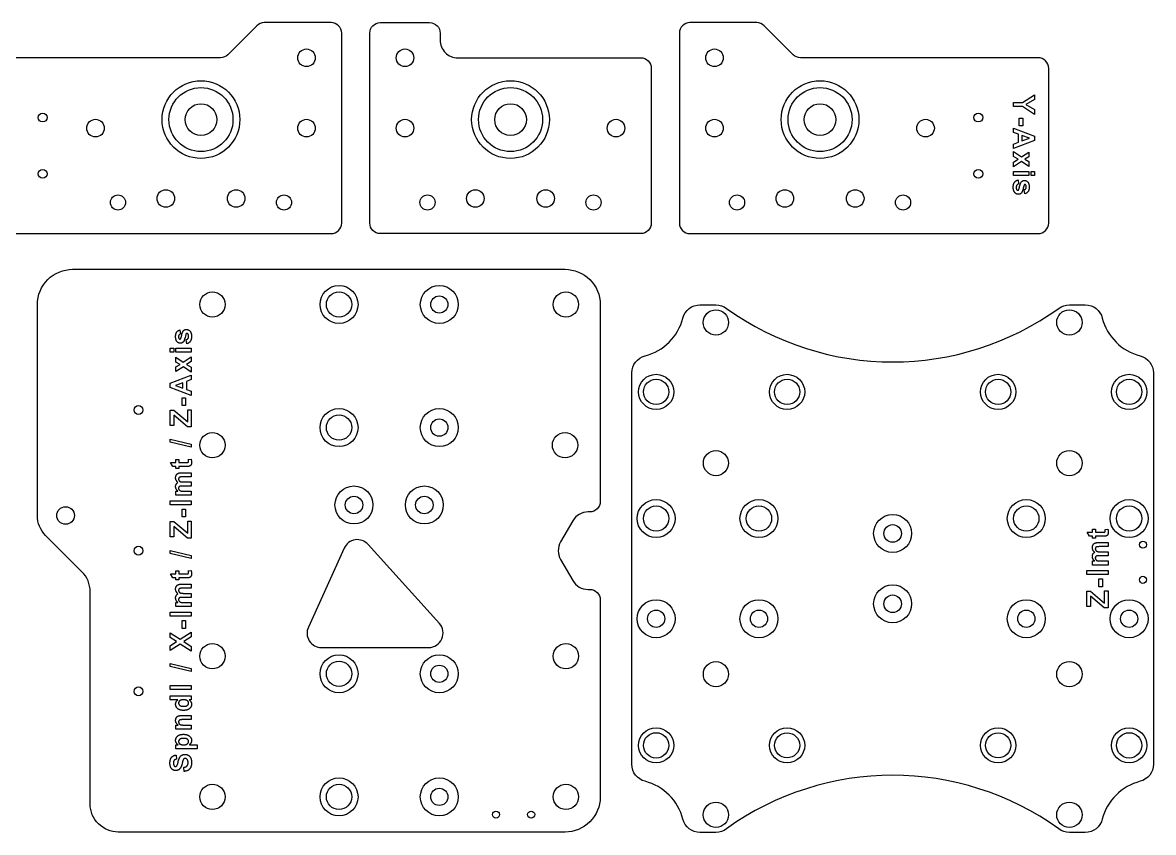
# Model space of a CAD drawing. Header units: millimetres. Extents: x 0 to 750, y 0 to 230.
# Drawn here: x 428.8 to 750.3, y 0 to 230.3 of the extents above; entities that cross this region are included whole.
import ezdxf

# ---------------------------------------------------------------- set-up
doc = ezdxf.new("R2010")
doc.units = ezdxf.units.MM
for name, color, linetype in [('Contour_Profiles', 1, 'Continuous'), ('Counterbores', 3, 'Continuous'), ('Engraving_Text', 5, 'Continuous'), ('Pocket_Features', 20, 'Continuous'), ('Tapped_Holes', 6, 'Continuous'), ('Through_Holes', 165, 'Continuous')]:
    doc.layers.add(name, color=color, linetype=linetype)

msp = doc.modelspace()

# ---------------------------------------------------------------- linework, layer by layer
at = {"layer": 'Contour_Profiles'}
for points in [[(495.38, 229.37), (487.14, 221.13, -0.198912), (485.02, 220.25), (417.5, 220.25, 0.414214), (414.5, 217.25), (414.5, 173.25, 0.414214), (417.5, 170.25), (516.5, 170.25, 0.414214), (519.5, 173.25), (519.5, 227.25, 0.414214), (516.5, 230.25), (497.5, 230.25, 0.198912)], [(547.5, 227.25), (547.5, 225.25, 0.414214), (552.5, 220.25), (604.5, 220.25, -0.414214), (607.5, 217.25), (607.5, 173.25, -0.414214), (604.5, 170.25), (530.5, 170.25, -0.414214), (527.5, 173.25), (527.5, 227.25, -0.414214), (530.5, 230.25), (544.5, 230.25, -0.414214)], [(647.87, 221.13), (639.62, 229.37, 0.198912), (637.5, 230.25), (618.5, 230.25, 0.414214), (615.5, 227.25), (615.5, 173.25, 0.414214), (618.5, 170.25), (717.5, 170.25, 0.414214), (720.5, 173.25), (720.5, 217.25, 0.414214), (717.5, 220.25), (649.99, 220.25, -0.198912)], [(590, 91.1), (589.54, 91.1, 0.267949), (585.21, 88.6), (581.74, 82.6, 0.267949), (581.74, 77.6), (585.21, 71.6, 0.267949), (589.54, 69.1), (590, 69.1, -0.414214), (593, 66.1), (593, 10.1, -0.414214), (583, 0.1), (456, 0.1, -0.414214), (448, 8.1), (448, 68.47, 0.198912), (445.66, 74.13), (435.34, 84.44, -0.198912), (433, 90.1), (433, 150.1, -0.414214), (443, 160.1), (583, 160.1, -0.414214), (593, 150.1), (593, 94.1, -0.414214)], [(726.39, 150.01), (730.91, 150.01, -0.341999), (735.75, 146.26, 0.272842), (746.52, 135.49, -0.341999), (750.27, 130.64), (750.27, 19.36, -0.341999), (746.52, 14.52, 0.272842), (735.75, 3.75, -0.341999), (730.91, 0), (726.39, 0, -0.16373), (723.36, 1.02, 0.322064), (628.91, 1.02, -0.16373), (625.89, 0), (621.36, 0, -0.341999), (616.52, 3.75, 0.272842), (605.75, 14.52, -0.341999), (602, 19.36), (602, 130.64, -0.341999), (605.75, 135.49, 0.272842), (616.52, 146.26, -0.341999), (621.36, 150.01), (625.89, 150.01, -0.16373), (628.91, 148.99, 0.322064), (723.36, 148.99, -0.16373)]]:
    msp.add_lwpolyline(points, format="xyb", close=True, dxfattribs=at)
at = {"layer": 'Counterbores'}
for centre, radius in [((479.5, 202.68), 11.05), ((567.5, 202.68), 11.05), ((655.5, 202.68), 11.05), ((518.75, 150.1), 5.4), ((547.25, 150.1), 5.4), ((608.9, 125.25), 5), ((646.14, 125.25), 5), ((706.14, 125.25), 5), ((743.38, 125.25), 5), ((518.75, 115.1), 5.4), ((547.25, 115.1), 5.4), ((523, 93.1), 5.4), ((543, 93.1), 5.4), ((608.9, 89.25), 5.4), ((638.14, 89.25), 5.4), ((714.14, 89.25), 5.4), ((743.38, 89.25), 5.4), ((676.14, 85), 5.4), ((676.14, 65), 5.4), ((608.9, 60.75), 5.4), ((638.14, 60.75), 5.4), ((714.14, 60.75), 5.4), ((743.38, 60.75), 5.4), ((518.75, 45.1), 5.4), ((547.25, 45.1), 5.4), ((608.9, 24.75), 5), ((646.14, 24.75), 5), ((706.14, 24.75), 5), ((743.38, 24.75), 5), ((518.75, 10.1), 5.4), ((547.25, 10.1), 5.4)]:
    msp.add_circle(centre, radius, dxfattribs=at)
at = {"layer": 'Engraving_Text'}
for points in [[(710.5, 206.37), (710.5, 207.52), (713.03, 207.52), (716.5, 209.71), (716.5, 208.36), (714.03, 206.95), (716.5, 205.52), (716.5, 204.17), (713.02, 206.37)], [(712.12, 200.89), (712.12, 203.12), (713.12, 203.12), (713.12, 200.89)], [(710.5, 195.71), (711.89, 196.22), (711.89, 198.52), (710.5, 199.03), (710.5, 200.26), (716.5, 197.99), (716.5, 196.77), (710.5, 194.49)], [(712.89, 198.16), (712.89, 196.59), (715.04, 197.37)], [(714.89, 192.06), (713.68, 191.43), (714.89, 190.73), (714.89, 189.36), (712.81, 190.76), (710.5, 189.21), (710.5, 190.58), (711.86, 191.43), (710.5, 192.22), (710.5, 193.59), (712.76, 192.07), (714.89, 193.44)], [(710.5, 186.77), (710.5, 187.92), (714.89, 187.92), (714.89, 186.77)], [(715.5, 186.77), (715.5, 187.92), (716.5, 187.92), (716.5, 186.77)], [(471.75, 137.69), (471.75, 136.54), (470.75, 136.54), (470.75, 137.69)], [(476.75, 137.69), (476.75, 136.54), (472.37, 136.54), (472.37, 137.69)], [(472.37, 132.39), (473.57, 133.03), (472.37, 133.73), (472.37, 135.1), (474.44, 133.7), (476.75, 135.25), (476.75, 133.88), (475.39, 133.03), (476.75, 132.24), (476.75, 130.87), (474.49, 132.38), (472.37, 131.02)], [(476.75, 128.75), (475.37, 128.24), (475.37, 125.94), (476.75, 125.43), (476.75, 124.2), (470.75, 126.47), (470.75, 127.69), (476.75, 129.97)], [(474.37, 126.3), (474.37, 127.87), (472.21, 127.08)], [(475.13, 123.57), (475.13, 121.34), (474.13, 121.34), (474.13, 123.57)], [(471.75, 115.71), (470.75, 115.71), (470.75, 120.09), (471.75, 120.09), (475.75, 116.72), (475.75, 120.17), (476.75, 120.17), (476.75, 115.32), (475.67, 115.32), (471.75, 118.63)], [(470.75, 111.83), (476.75, 110.37), (476.75, 109.5), (470.75, 110.96)], [(476.75, 94.31), (476.75, 93.15), (470.75, 93.15), (470.75, 94.31)], [(475.13, 91.91), (475.13, 89.68), (474.13, 89.68), (474.13, 91.91)], [(471.75, 84.05), (470.75, 84.05), (470.75, 88.43), (471.75, 88.43), (475.75, 85.05), (475.75, 88.51), (476.75, 88.51), (476.75, 83.66), (475.67, 83.66), (471.75, 86.97)], [(470.75, 80.17), (476.75, 78.71), (476.75, 77.84), (470.75, 79.3)], [(737.38, 74.46), (737.38, 73.31), (731.38, 73.31), (731.38, 74.46)], [(734.76, 72.06), (735.76, 72.06), (735.76, 69.83), (734.76, 69.83)], [(732.38, 64.2), (731.38, 64.2), (731.38, 68.59), (732.38, 68.59), (736.38, 65.21), (736.38, 68.66), (737.38, 68.66), (737.38, 63.82), (736.3, 63.82), (732.38, 67.13)], [(476.75, 62.65), (476.75, 61.49), (470.75, 61.49), (470.75, 62.65)], [(475.13, 60.25), (475.13, 58.02), (474.13, 58.02), (474.13, 60.25)], [(470.75, 53.08), (472.53, 54.23), (470.75, 55.38), (470.75, 56.73), (473.57, 54.9), (476.75, 56.96), (476.75, 55.61), (474.61, 54.23), (476.75, 52.85), (476.75, 51.5), (473.57, 53.56), (470.75, 51.73)], [(470.75, 48.05), (476.75, 46.58), (476.75, 45.71), (470.75, 47.18)], [(476.75, 41.78), (476.75, 40.63), (470.75, 40.63), (470.75, 41.78)]]:
    msp.add_lwpolyline(points, close=True, dxfattribs=at)
for points in [[(713.76, 184.21, 0.044357), (713.73, 184.21, 0.048939), (713.7, 184.21, 0.065564), (713.65, 184.19, 0.084805), (713.6, 184.15, 0.032475), (713.56, 184.1, 0.04904), (713.53, 184.05), (713.51, 184.02), (713.49, 183.98, 0.032048), (713.48, 183.93, 0.009836), (713.46, 183.88), (713.42, 183.76, 0.011523), (713.38, 183.62), (713.33, 183.45, 0.005473), (713.29, 183.26), (713.24, 183.05, -0.009657), (713.18, 182.83), (713.13, 182.64, -0.016627), (713.07, 182.45), (713.04, 182.37), (713.01, 182.29, -0.020342), (712.94, 182.14), (712.91, 182.07), (712.87, 182.01, -0.039737), (712.8, 181.89), (712.73, 181.8, -0.014654), (712.65, 181.71), (712.61, 181.68), (712.56, 181.64, -0.04544), (712.47, 181.58), (712.41, 181.55, -0.004348), (712.36, 181.53, -0.032745), (712.25, 181.49, -0.024883), (712.14, 181.47, -0.02665), (712.01, 181.45), (711.88, 181.44, -0.028236), (711.73, 181.45, -0.029718), (711.59, 181.48, -0.019677), (711.45, 181.51, -0.037427), (711.32, 181.57, -0.022296), (711.2, 181.64, -0.025272), (711.08, 181.73, -0.025936), (710.96, 181.83, -0.025563), (710.85, 181.95, -0.024605), (710.75, 182.08, -0.030387), (710.67, 182.23, -0.022385), (710.59, 182.39, -0.025121), (710.53, 182.57, -0.017676), (710.48, 182.76, -0.020535), (710.45, 182.97, -0.017783), (710.43, 183.19), (710.42, 183.43, -0.011982), (710.43, 183.65, -0.019146), (710.45, 183.85, -0.011987), (710.48, 184.05, -0.021693), (710.52, 184.23, -0.016191), (710.57, 184.4, -0.025632), (710.63, 184.56, -0.024866), (710.71, 184.7, -0.020294), (710.8, 184.84, -0.026024), (710.89, 184.97, -0.016923), (711, 185.08, -0.028742), (711.11, 185.18, -0.014342), (711.24, 185.27, -0.027757), (711.37, 185.35, -0.013514), (711.51, 185.42, -0.032146), (711.65, 185.48), (711.73, 185.5), (711.81, 185.52), (711.96, 184.37, 0.03021), (711.8, 184.32, 0.046411), (711.66, 184.25, 0.05821), (711.55, 184.17, 0.04133), (711.45, 184.07, 0.060278), (711.37, 183.94, 0.048267), (711.32, 183.79, 0.033867), (711.28, 183.62, 0.024294), (711.27, 183.43, 0.030601), (711.28, 183.22, 0.040765), (711.31, 183.03, 0.043269), (711.36, 182.88, 0.040089), (711.43, 182.75, 0.041955), (711.49, 182.68, 0.070886), (711.57, 182.64, 0.048474), (711.65, 182.61, 0.05251), (711.74, 182.6, 0.035568), (711.77, 182.6, 0.037774), (711.8, 182.6, 0.024764), (711.85, 182.62, 0.072398), (711.9, 182.64), (711.95, 182.68, 0.029964), (711.99, 182.74, 0.032968), (712.03, 182.82, 0.044501), (712.05, 182.88, 0.021834), (712.06, 182.93), (712.1, 183.07, -0.005288), (712.17, 183.4, -0.005083), (712.25, 183.71, -0.00606), (712.32, 183.98, -0.004267), (712.39, 184.21, -0.016042), (712.46, 184.42), (712.49, 184.51), (712.52, 184.6, -0.015751), (712.56, 184.67, -0.027942), (712.59, 184.74), (712.65, 184.85, -0.01823), (712.7, 184.91, -0.017749), (712.75, 184.97, -0.02247), (712.85, 185.07, -0.034248), (712.96, 185.16, -0.035555), (713.07, 185.24, -0.029544), (713.2, 185.29, -0.032049), (713.33, 185.33, -0.037827), (713.48, 185.36, -0.00464), (713.55, 185.36), (713.63, 185.37, -0.017133), (713.7, 185.36, -0.016589), (713.77, 185.36, -0.021961), (713.9, 185.34, -0.031428), (714.03, 185.3, -0.027521), (714.15, 185.26, -0.029185), (714.27, 185.19, -0.027786), (714.38, 185.11, -0.02067), (714.48, 185.02, -0.029083), (714.58, 184.92, -0.027532), (714.67, 184.8, -0.028836), (714.75, 184.66, -0.025331), (714.81, 184.51, -0.022803), (714.87, 184.35, -0.02081), (714.91, 184.17, -0.01434), (714.94, 183.97, -0.02165), (714.96, 183.76), (714.96, 183.64), (714.96, 183.53, -0.009632), (714.96, 183.42, -0.010978), (714.96, 183.31), (714.95, 183.21), (714.94, 183.11, -0.024516), (714.92, 182.92), (714.9, 182.84), (714.89, 182.75, -0.029738), (714.84, 182.59), (714.82, 182.52), (714.79, 182.44, -0.035311), (714.73, 182.31, -0.016807), (714.65, 182.2, -0.031816), (714.57, 182.09, -0.01802), (714.48, 182, -0.023806), (714.38, 181.91, -0.022449), (714.27, 181.83, -0.025353), (714.15, 181.76, -0.009015), (714.02, 181.7, -0.029308), (713.88, 181.64), (713.73, 181.6), (713.58, 182.75, 0.031623), (713.64, 182.77, 0.035354), (713.7, 182.79, 0.042209), (713.81, 182.84, 0.05714), (713.9, 182.91, 0.036882), (713.98, 182.99, 0.061266), (714.04, 183.09, 0.04841), (714.08, 183.21, 0.033602), (714.11, 183.34, 0.025428), (714.12, 183.5, 0.01831), (714.11, 183.69), (714.1, 183.77), (714.09, 183.85, 0.047012), (714.05, 183.99), (714.02, 184.04), (713.99, 184.09, 0.045867), (713.97, 184.12, 0.052172), (713.94, 184.15, 0.055079), (713.89, 184.18, 0.046168), (713.83, 184.21, 0.055527)], [(473.49, 140.25, 0.044357), (473.52, 140.25, 0.048939), (473.55, 140.25, 0.065564), (473.6, 140.27, 0.084805), (473.65, 140.31, 0.032475), (473.7, 140.36, 0.050053), (473.73, 140.41, 0.047905), (473.76, 140.48, 0.032444), (473.78, 140.53, 0.012706), (473.79, 140.58), (473.83, 140.7, 0.015795), (473.87, 140.84), (473.92, 141.01, 0.008426), (473.96, 141.2), (474.01, 141.41, -0.011351), (474.07, 141.62, -0.003249), (474.12, 141.82, -0.012262), (474.18, 142.01, -0.01345), (474.25, 142.17, -0.013226), (474.31, 142.32, -0.010354), (474.38, 142.45, -0.038191), (474.45, 142.57), (474.52, 142.66, -0.014654), (474.6, 142.75), (474.65, 142.78), (474.69, 142.82, -0.04544), (474.79, 142.88), (474.84, 142.9, -0.004348), (474.89, 142.93, -0.032745), (475, 142.97, -0.024883), (475.12, 142.99, -0.02665), (475.24, 143.01), (475.38, 143.02, -0.028236), (475.52, 143.01, -0.029718), (475.66, 142.98, -0.019677), (475.8, 142.94, -0.037427), (475.93, 142.89, -0.022296), (476.05, 142.82, -0.025272), (476.17, 142.73, -0.025936), (476.29, 142.63, -0.025563), (476.4, 142.51, -0.024605), (476.5, 142.38, -0.030387), (476.59, 142.23, -0.022385), (476.66, 142.07, -0.025121), (476.72, 141.89, -0.017676), (476.77, 141.7, -0.020535), (476.8, 141.49, -0.017783), (476.82, 141.27), (476.83, 141.03, -0.009284), (476.82, 140.81, -0.022348), (476.8, 140.61), (476.79, 140.51), (476.77, 140.41, -0.028184), (476.73, 140.23), (476.71, 140.14, -0.00442), (476.68, 140.06, -0.024899), (476.62, 139.9, -0.024972), (476.54, 139.75, -0.023718), (476.45, 139.62, -0.021726), (476.36, 139.49, -0.022763), (476.25, 139.38, -0.021413), (476.14, 139.28, -0.025048), (476.02, 139.19, -0.021189), (475.88, 139.11, -0.019615), (475.75, 139.04, -0.030387), (475.6, 138.98), (475.52, 138.96), (475.44, 138.94), (475.29, 140.09, 0.025241), (475.45, 140.14, 0.051638), (475.59, 140.21, 0.05303), (475.71, 140.29, 0.047908), (475.8, 140.39, 0.052781), (475.88, 140.52, 0.032737), (475.94, 140.67, 0.027648), (475.96, 140.75, 0.033928), (475.97, 140.84, 0.029869), (475.98, 141.03, 0.012342), (475.98, 141.08, 0.025819), (475.98, 141.16, 0.022461), (475.97, 141.24, 0.030667), (475.94, 141.43, 0.051557), (475.89, 141.58, 0.024921), (475.82, 141.71, 0.041955), (475.76, 141.78, 0.070886), (475.69, 141.82, 0.048474), (475.61, 141.85, 0.05251), (475.52, 141.86, 0.035568), (475.48, 141.86, 0.037774), (475.45, 141.86, 0.024764), (475.4, 141.84, 0.072398), (475.35, 141.81), (475.3, 141.78, 0.042169), (475.26, 141.72, 0.064038), (475.22, 141.64, 0.035419), (475.21, 141.61, 0.035555), (475.2, 141.57, 0.01745), (475.19, 141.53, 0.02415), (475.15, 141.39, -0.006988), (475.08, 141.06), (475, 140.75, -0.008444), (474.93, 140.48), (474.86, 140.24, -0.019571), (474.79, 140.04), (474.76, 139.95), (474.73, 139.86, -0.017286), (474.7, 139.79, -0.029704), (474.66, 139.72), (474.6, 139.61, -0.01823), (474.55, 139.55, -0.017749), (474.5, 139.49, -0.02247), (474.4, 139.39, -0.034248), (474.3, 139.3, -0.035555), (474.18, 139.22, -0.029544), (474.05, 139.17, -0.032049), (473.92, 139.12, -0.037827), (473.77, 139.1, -0.00464), (473.7, 139.1), (473.62, 139.09, -0.017075), (473.55, 139.09, -0.016423), (473.48, 139.1, -0.022409), (473.35, 139.12, -0.030534), (473.22, 139.15, -0.029999), (473.1, 139.2, -0.023633), (472.99, 139.27, -0.032612), (472.88, 139.34, -0.015438), (472.77, 139.44, -0.031672), (472.67, 139.54, -0.023626), (472.58, 139.66, -0.034163), (472.5, 139.8, -0.020015), (472.44, 139.95, -0.024175), (472.38, 140.11, -0.020621), (472.34, 140.29, -0.013428), (472.31, 140.49, -0.022134), (472.29, 140.7), (472.29, 140.82), (472.29, 140.93, -0.009546), (472.29, 141.04, -0.010765), (472.29, 141.15), (472.3, 141.25), (472.31, 141.35, -0.023459), (472.33, 141.54), (472.35, 141.62), (472.37, 141.71, -0.023214), (472.41, 141.87, -0.024633), (472.46, 142.01, -0.022837), (472.53, 142.15, -0.034746), (472.6, 142.26, -0.002755), (472.64, 142.31), (472.68, 142.36, -0.032775), (472.77, 142.46), (472.82, 142.51), (472.87, 142.55, -0.036162), (472.98, 142.63), (473.04, 142.67), (473.1, 142.7, -0.024582), (473.23, 142.76, -0.023432), (473.37, 142.82), (473.52, 142.86), (473.67, 141.71, 0.031133), (473.61, 141.69, 0.034272), (473.55, 141.67, 0.044823), (473.44, 141.61, 0.053891), (473.35, 141.55, 0.043708), (473.27, 141.47, 0.057155), (473.21, 141.37, 0.016867), (473.19, 141.31), (473.17, 141.25, 0.031721), (473.14, 141.11, 0.026552), (473.13, 140.96, 0.018418), (473.14, 140.86, 0.021959), (473.14, 140.77, 0.036122), (473.17, 140.6, 0.048251), (473.21, 140.47, 0.031587), (473.26, 140.37, 0.045867), (473.28, 140.34, 0.052172), (473.31, 140.31, 0.055079), (473.36, 140.28, 0.046168), (473.42, 140.25, 0.055527)], [(475.87, 105.99), (476.67, 106.11, -0.021774), (476.71, 106, -0.026145), (476.74, 105.9), (476.77, 105.78), (476.79, 105.67, -0.020221), (476.82, 105.43, -0.018423), (476.83, 105.18, -0.023043), (476.82, 105.02, -0.022797), (476.8, 104.88, -0.026146), (476.77, 104.74, -0.029746), (476.72, 104.61, -0.019029), (476.66, 104.49, -0.042362), (476.6, 104.39, -0.033274), (476.52, 104.3, -0.044532), (476.44, 104.23, -0.034657), (476.35, 104.18, -0.02161), (476.24, 104.13, -0.037916), (476.12, 104.1), (476.05, 104.08), (475.98, 104.07), (475.93, 104.06, -0.014474), (475.86, 104.05), (475.77, 104.05, -0.006575), (475.67, 104.04, -0.009462), (475.56, 104.04), (475.44, 104.03, -0.008576), (475.3, 104.03), (475.15, 104.03), (473.21, 104.03), (473.21, 103.49), (472.37, 103.49), (472.37, 104.03), (471.52, 104.03), (470.83, 105.18), (472.37, 105.18), (472.37, 106.03), (473.21, 106.03), (473.21, 105.18), (475.1, 105.18, 0.00245), (475.23, 105.18, 0.002968), (475.35, 105.19, 0.005299), (475.46, 105.19), (475.55, 105.19, 0.018427), (475.62, 105.19), (475.69, 105.2), (475.73, 105.2, 0.035709), (475.76, 105.21, 0.108122), (475.85, 105.25, 0.086546), (475.92, 105.31, 0.0657), (475.95, 105.36), (475.96, 105.38), (475.97, 105.4, 0.066113), (475.98, 105.46), (475.98, 105.51, 0.020865), (475.98, 105.56, 0.025266), (475.97, 105.61), (475.96, 105.66), (475.95, 105.72, 0.028411), (475.92, 105.85)], [(473.38, 100.97, 0.049457), (473.32, 100.93), (473.3, 100.91), (473.27, 100.88, 0.04579), (473.23, 100.83, 0.015192), (473.2, 100.77, 0.044729), (473.17, 100.71), (473.16, 100.67), (473.15, 100.64, 0.046904), (473.14, 100.56), (473.13, 100.48, 0.021466), (473.14, 100.36, 0.027881), (473.17, 100.25, 0.03677), (473.22, 100.14, 0.039663), (473.28, 100.03, 0.047545), (473.37, 99.93, 0.031925), (473.47, 99.85, 0.044334), (473.59, 99.78, 0.033638), (473.72, 99.72, 0.024445), (473.8, 99.7), (473.89, 99.68, 0.024368), (473.99, 99.67), (474.09, 99.65, 0.017372), (474.21, 99.64), (474.34, 99.64, 0.013439), (474.48, 99.63), (474.63, 99.63), (476.75, 99.63), (476.75, 98.48), (474.33, 98.48, 0.002584), (474.18, 98.48), (474.04, 98.47, 0.011179), (473.92, 98.47), (473.81, 98.46, 0.020237), (473.71, 98.45), (473.63, 98.44, 0.034017), (473.56, 98.43), (473.5, 98.42, 0.050918), (473.42, 98.38), (473.38, 98.36), (473.34, 98.34, 0.055244), (473.28, 98.29, 0.043747), (473.23, 98.23, 0.043989), (473.19, 98.16, 0.042803), (473.16, 98.08, 0.039231), (473.14, 97.99), (473.13, 97.88, 0.024286), (473.14, 97.82, 0.023613), (473.14, 97.75, 0.030678), (473.17, 97.63, 0.041648), (473.22, 97.52, 0.035145), (473.28, 97.41, 0.047996), (473.36, 97.31, 0.034477), (473.46, 97.23, 0.043657), (473.57, 97.16, 0.033429), (473.7, 97.11, 0.028124), (473.77, 97.08), (473.86, 97.07, 0.014467), (473.96, 97.05, 0.010744), (474.06, 97.04, 0.00501), (474.18, 97.03, 0.005316), (474.31, 97.02, 0.009666), (474.46, 97.02), (474.61, 97.02), (476.75, 97.02), (476.75, 95.86), (472.37, 95.86), (472.37, 97.02), (472.95, 97.02, -0.015752), (472.8, 97.15), (472.73, 97.23), (472.66, 97.3, -0.033515), (472.55, 97.45, -0.024201), (472.45, 97.61, -0.035264), (472.38, 97.78, -0.010203), (472.35, 97.86), (472.33, 97.95, -0.020477), (472.31, 98.04, -0.030394), (472.3, 98.13), (472.29, 98.22), (472.29, 98.32, -0.017419), (472.29, 98.41, -0.014686), (472.3, 98.51, -0.029675), (472.33, 98.69, -0.032591), (472.38, 98.86, -0.039968), (472.45, 99.01, -0.034232), (472.55, 99.15, -0.032443), (472.66, 99.28, -0.044901), (472.8, 99.39), (472.87, 99.45), (472.95, 99.49, -0.018548), (472.87, 99.57, -0.020618), (472.8, 99.64), (472.73, 99.71), (472.66, 99.79, -0.032557), (472.55, 99.95, -0.025269), (472.45, 100.11, -0.031619), (472.38, 100.28, -0.025198), (472.33, 100.46, -0.03995), (472.3, 100.64), (472.29, 100.73), (472.29, 100.82, -0.011943), (472.29, 100.88, -0.024559), (472.29, 100.97, -0.017892), (472.3, 101.05, -0.033), (472.34, 101.26, -0.04205), (472.4, 101.46, -0.036938), (472.48, 101.63, -0.043671), (472.59, 101.79, -0.030947), (472.72, 101.92, -0.036234), (472.88, 102.03, -0.022441), (473.06, 102.13, -0.026143), (473.13, 102.15), (473.22, 102.18, -0.019144), (473.31, 102.2, -0.009969), (473.42, 102.22, -0.007642), (473.54, 102.23, -0.013559), (473.67, 102.24), (473.81, 102.24, -0.007218), (473.96, 102.25), (476.75, 102.25), (476.75, 101.09), (474.23, 101.09), (474.07, 101.09, 0.012775), (473.93, 101.08, 0.007083), (473.8, 101.08, 0.009156), (473.69, 101.06, 0.02325), (473.59, 101.05), (473.51, 101.02, 0.056245), (473.44, 101)], [(736.5, 86.15), (737.3, 86.26, -0.021774), (737.33, 86.16, -0.026145), (737.37, 86.05), (737.39, 85.94), (737.41, 85.83, -0.020221), (737.44, 85.59, -0.018423), (737.45, 85.33, -0.023043), (737.44, 85.18, -0.022797), (737.43, 85.03, -0.026146), (737.39, 84.89, -0.029746), (737.34, 84.76, -0.019029), (737.29, 84.64, -0.042362), (737.22, 84.54, -0.033274), (737.15, 84.46, -0.044532), (737.07, 84.39, -0.034657), (736.97, 84.33, -0.02161), (736.87, 84.29, -0.037916), (736.75, 84.25), (736.68, 84.23), (736.61, 84.22), (736.55, 84.21, -0.014474), (736.48, 84.21), (736.4, 84.2, -0.006575), (736.3, 84.19, -0.009462), (736.19, 84.19), (736.06, 84.19, -0.008576), (735.93, 84.19), (735.78, 84.19), (733.84, 84.19), (733.84, 83.65), (732.99, 83.65), (732.99, 84.19), (732.14, 84.19), (731.45, 85.34), (732.99, 85.34), (732.99, 86.19), (733.84, 86.19), (733.84, 85.34), (735.72, 85.34, 0.00245), (735.86, 85.34, 0.002968), (735.98, 85.34, 0.005299), (736.08, 85.34), (736.17, 85.34, 0.018427), (736.25, 85.35), (736.31, 85.35), (736.36, 85.36, 0.035709), (736.39, 85.36, 0.108122), (736.47, 85.4, 0.086546), (736.54, 85.47, 0.0657), (736.57, 85.51), (736.58, 85.53), (736.59, 85.56, 0.066113), (736.6, 85.61), (736.61, 85.67, 0.020865), (736.6, 85.71, 0.025266), (736.6, 85.76), (736.59, 85.82), (736.58, 85.87, 0.028411), (736.54, 86)], [(734.01, 81.13, 0.049457), (733.95, 81.09), (733.92, 81.06), (733.9, 81.04, 0.04579), (733.86, 80.98, 0.015192), (733.82, 80.93, 0.044729), (733.79, 80.86), (733.78, 80.83), (733.78, 80.79, 0.046904), (733.76, 80.72), (733.76, 80.64, 0.021466), (733.77, 80.52, 0.027881), (733.8, 80.4, 0.03677), (733.84, 80.29, 0.039663), (733.91, 80.18, 0.047545), (733.99, 80.09, 0.031925), (734.09, 80, 0.044334), (734.21, 79.93, 0.033638), (734.35, 79.88, 0.024445), (734.42, 79.86), (734.51, 79.84, 0.024368), (734.61, 79.82), (734.72, 79.81, 0.017372), (734.84, 79.8), (734.97, 79.79, 0.013439), (735.11, 79.79), (735.26, 79.79), (737.38, 79.79), (737.38, 78.63), (734.96, 78.63, 0.002584), (734.81, 78.63), (734.67, 78.63, 0.011179), (734.54, 78.62), (734.43, 78.62, 0.020237), (734.33, 78.61), (734.25, 78.6, 0.034017), (734.18, 78.58), (734.13, 78.57, 0.050918), (734.04, 78.54), (734, 78.52), (733.97, 78.49, 0.055244), (733.9, 78.44, 0.043747), (733.85, 78.38, 0.043989), (733.81, 78.31, 0.042803), (733.78, 78.23, 0.039231), (733.77, 78.14), (733.76, 78.04, 0.024286), (733.76, 77.97, 0.023613), (733.77, 77.91, 0.030678), (733.8, 77.79, 0.041648), (733.84, 77.67, 0.035145), (733.91, 77.56, 0.047996), (733.99, 77.47, 0.034477), (734.08, 77.38, 0.043657), (734.2, 77.31, 0.033429), (734.32, 77.26, 0.028124), (734.4, 77.24), (734.48, 77.22, 0.014467), (734.58, 77.21, 0.010744), (734.69, 77.19, 0.00501), (734.81, 77.18, 0.005316), (734.94, 77.18, 0.009666), (735.08, 77.17), (735.23, 77.17), (737.38, 77.17), (737.38, 76.02), (732.99, 76.02), (732.99, 77.17), (733.58, 77.17, -0.015752), (733.42, 77.31), (733.35, 77.38), (733.29, 77.46, -0.033515), (733.17, 77.61, -0.024201), (733.08, 77.77, -0.035264), (733.01, 77.93, -0.010203), (732.98, 78.02), (732.96, 78.11, -0.020477), (732.94, 78.2, -0.030394), (732.92, 78.29), (732.92, 78.38), (732.91, 78.47, -0.017419), (732.92, 78.57, -0.014686), (732.92, 78.66, -0.029675), (732.95, 78.85, -0.032591), (733.01, 79.01, -0.039968), (733.08, 79.17, -0.034232), (733.17, 79.31, -0.032443), (733.29, 79.43, -0.044901), (733.42, 79.55), (733.5, 79.6), (733.58, 79.65, -0.018548), (733.5, 79.72, -0.020618), (733.42, 79.79), (733.35, 79.87), (733.29, 79.95, -0.032557), (733.17, 80.1, -0.025269), (733.08, 80.27, -0.031619), (733.01, 80.44, -0.025198), (732.95, 80.61, -0.03995), (732.92, 80.79), (732.92, 80.88), (732.91, 80.98, -0.011943), (732.92, 81.03, -0.024559), (732.92, 81.12, -0.017892), (732.93, 81.21, -0.033), (732.96, 81.42, -0.04205), (733.02, 81.61, -0.036938), (733.11, 81.79, -0.043671), (733.22, 81.94, -0.030947), (733.35, 82.08, -0.036234), (733.5, 82.19, -0.022441), (733.68, 82.28, -0.026143), (733.76, 82.31), (733.84, 82.33, -0.019144), (733.94, 82.35, -0.009969), (734.05, 82.37, -0.007642), (734.17, 82.38, -0.013559), (734.29, 82.39), (734.44, 82.4, -0.007218), (734.59, 82.4), (737.38, 82.4), (737.38, 81.25), (734.86, 81.25), (734.7, 81.24, 0.012775), (734.56, 81.24, 0.007083), (734.43, 81.23, 0.009156), (734.32, 81.22, 0.02325), (734.22, 81.2), (734.13, 81.18, 0.056245), (734.06, 81.16)], [(475.87, 74.33), (476.67, 74.45, -0.021774), (476.71, 74.34, -0.026145), (476.74, 74.23), (476.77, 74.12), (476.79, 74.01, -0.020221), (476.82, 73.77, -0.018423), (476.83, 73.52, -0.023043), (476.82, 73.36, -0.022797), (476.8, 73.22, -0.026146), (476.77, 73.08, -0.029746), (476.72, 72.95, -0.019029), (476.66, 72.83, -0.042362), (476.6, 72.72, -0.033274), (476.52, 72.64, -0.044532), (476.44, 72.57, -0.034657), (476.35, 72.52, -0.02161), (476.24, 72.47, -0.037916), (476.12, 72.43), (476.05, 72.42), (475.98, 72.41), (475.93, 72.4, -0.014474), (475.86, 72.39), (475.77, 72.38, -0.006575), (475.67, 72.38, -0.009462), (475.56, 72.37), (475.44, 72.37, -0.008576), (475.3, 72.37), (475.15, 72.37), (473.21, 72.37), (473.21, 71.83), (472.37, 71.83), (472.37, 72.37), (471.52, 72.37), (470.83, 73.52), (472.37, 73.52), (472.37, 74.37), (473.21, 74.37), (473.21, 73.52), (475.1, 73.52, 0.00245), (475.23, 73.52, 0.002968), (475.35, 73.52, 0.005299), (475.46, 73.53), (475.55, 73.53, 0.018427), (475.62, 73.53), (475.69, 73.54), (475.73, 73.54, 0.035709), (475.76, 73.55, 0.108122), (475.85, 73.58, 0.086546), (475.92, 73.65, 0.0657), (475.95, 73.69), (475.96, 73.72), (475.97, 73.74, 0.066113), (475.98, 73.8), (475.98, 73.85, 0.020865), (475.98, 73.9, 0.025266), (475.97, 73.94), (475.96, 74), (475.95, 74.06, 0.028411), (475.92, 74.18)], [(473.38, 69.31, 0.049457), (473.32, 69.27), (473.3, 69.25), (473.27, 69.22, 0.04579), (473.23, 69.17, 0.015192), (473.2, 69.11, 0.044729), (473.17, 69.05), (473.16, 69.01), (473.15, 68.98, 0.046904), (473.14, 68.9), (473.13, 68.82, 0.021466), (473.14, 68.7, 0.027881), (473.17, 68.59, 0.03677), (473.22, 68.48, 0.039663), (473.28, 68.37, 0.047545), (473.37, 68.27, 0.031925), (473.47, 68.19, 0.044334), (473.59, 68.12, 0.033638), (473.72, 68.06, 0.024445), (473.8, 68.04), (473.89, 68.02, 0.024368), (473.99, 68.01), (474.09, 67.99, 0.017372), (474.21, 67.98), (474.34, 67.98, 0.013439), (474.48, 67.97), (474.63, 67.97), (476.75, 67.97), (476.75, 66.82), (474.33, 66.82, 0.002584), (474.18, 66.81), (474.04, 66.81, 0.011179), (473.92, 66.81), (473.81, 66.8, 0.020237), (473.71, 66.79), (473.63, 66.78, 0.034017), (473.56, 66.77), (473.5, 66.75, 0.050918), (473.42, 66.72), (473.38, 66.7), (473.34, 66.68, 0.055244), (473.28, 66.63, 0.043747), (473.23, 66.57, 0.043989), (473.19, 66.5, 0.042803), (473.16, 66.42, 0.039231), (473.14, 66.32), (473.13, 66.22, 0.024286), (473.14, 66.16, 0.023613), (473.14, 66.09, 0.030678), (473.17, 65.97, 0.041648), (473.22, 65.85, 0.035145), (473.28, 65.75, 0.047996), (473.36, 65.65, 0.034477), (473.46, 65.57, 0.043657), (473.57, 65.5, 0.033429), (473.7, 65.45, 0.028124), (473.77, 65.42), (473.86, 65.41, 0.014467), (473.96, 65.39, 0.010744), (474.06, 65.38, 0.00501), (474.18, 65.37, 0.005316), (474.31, 65.36, 0.009666), (474.46, 65.35), (474.61, 65.35), (476.75, 65.35), (476.75, 64.2), (472.37, 64.2), (472.37, 65.35), (472.95, 65.35, -0.015752), (472.8, 65.49), (472.73, 65.56), (472.66, 65.64, -0.033515), (472.55, 65.79, -0.024201), (472.45, 65.95, -0.035264), (472.38, 66.12, -0.010203), (472.35, 66.2), (472.33, 66.29, -0.020477), (472.31, 66.38, -0.030394), (472.3, 66.47), (472.29, 66.56), (472.29, 66.65, -0.017419), (472.29, 66.75, -0.014686), (472.3, 66.85, -0.029675), (472.33, 67.03, -0.032591), (472.38, 67.2, -0.039968), (472.45, 67.35, -0.034232), (472.55, 67.49, -0.032443), (472.66, 67.62, -0.044901), (472.8, 67.73), (472.87, 67.78), (472.95, 67.83, -0.018548), (472.87, 67.9, -0.020618), (472.8, 67.98), (472.73, 68.05), (472.66, 68.13, -0.032557), (472.55, 68.29, -0.025269), (472.45, 68.45, -0.031619), (472.38, 68.62, -0.025198), (472.33, 68.79, -0.03995), (472.3, 68.97), (472.29, 69.07), (472.29, 69.16, -0.011943), (472.29, 69.22, -0.024559), (472.29, 69.3, -0.017892), (472.3, 69.39, -0.033), (472.34, 69.6, -0.04205), (472.4, 69.79, -0.036938), (472.48, 69.97, -0.043671), (472.59, 70.13, -0.030947), (472.72, 70.26, -0.036234), (472.88, 70.37, -0.022441), (473.06, 70.47, -0.026143), (473.13, 70.49), (473.22, 70.52, -0.019144), (473.31, 70.54, -0.009969), (473.42, 70.55, -0.007642), (473.54, 70.57, -0.013559), (473.67, 70.58), (473.81, 70.58, -0.007218), (473.96, 70.58), (476.75, 70.58), (476.75, 69.43), (474.23, 69.43), (474.07, 69.43, 0.012775), (473.93, 69.42, 0.007083), (473.8, 69.41, 0.009156), (473.69, 69.4, 0.02325), (473.59, 69.38), (473.51, 69.36, 0.056245), (473.44, 69.34)], [(476.75, 37.69), (476.12, 37.69, -0.012983), (476.16, 37.66, -0.026893), (476.23, 37.61, -0.021281), (476.29, 37.56, -0.040888), (476.44, 37.42, -0.026983), (476.5, 37.34, -0.025716), (476.56, 37.26), (476.61, 37.18, -0.015119), (476.66, 37.1, -0.029414), (476.73, 36.93, -0.0282), (476.78, 36.76, -0.041658), (476.82, 36.58), (476.82, 36.5), (476.83, 36.41, -0.017422), (476.82, 36.32, -0.014537), (476.82, 36.24, -0.031023), (476.79, 36.07, -0.016553), (476.74, 35.91, -0.040677), (476.68, 35.75), (476.64, 35.68), (476.59, 35.6, -0.033924), (476.49, 35.46, -0.015106), (476.37, 35.33, -0.029916), (476.22, 35.2, -0.019499), (476.06, 35.08, -0.029933), (475.89, 34.98, -0.021985), (475.7, 34.89, -0.023759), (475.5, 34.82, -0.019946), (475.28, 34.76, -0.019205), (475.05, 34.72, -0.020681), (474.8, 34.7, -0.004594), (474.67, 34.7), (474.54, 34.69, -0.010042), (474.41, 34.7, -0.009284), (474.27, 34.7, -0.014077), (474.02, 34.72, -0.022158), (473.79, 34.76, -0.018032), (473.57, 34.82, -0.029255), (473.37, 34.89, -0.01716), (473.18, 34.98, -0.035642), (473.01, 35.08, -0.019467), (472.86, 35.2, -0.032085), (472.73, 35.33, -0.020359), (472.61, 35.46, -0.03351), (472.51, 35.61, -0.016044), (472.43, 35.77, -0.038807), (472.37, 35.93), (472.34, 36.02), (472.32, 36.1, -0.02244), (472.31, 36.19, -0.030321), (472.3, 36.28), (472.29, 36.38), (472.29, 36.47, -0.020701), (472.29, 36.56, -0.022525), (472.3, 36.64), (472.31, 36.73, -0.001488), (472.33, 36.81, -0.038513), (472.37, 36.97, -0.018092), (472.44, 37.13, -0.033713), (472.52, 37.28, -0.017566), (472.63, 37.42, -0.034874), (472.75, 37.56), (472.82, 37.63), (472.89, 37.69), (470.75, 37.69), (470.75, 38.85), (476.75, 38.85)], [(475.52, 36.03, 0.014204), (475.62, 36.1), (475.67, 36.14), (475.72, 36.18, 0.028128), (475.76, 36.22, 0.029898), (475.8, 36.26), (475.83, 36.3), (475.86, 36.35, 0.049188), (475.92, 36.45), (475.94, 36.5), (475.95, 36.55, 0.052586), (475.97, 36.66), (475.98, 36.72), (475.98, 36.78, 0.024709), (475.97, 36.87, 0.036755), (475.96, 36.96, 0.024343), (475.93, 37.05, 0.035354), (475.89, 37.13, 0.026013), (475.84, 37.21, 0.029369), (475.78, 37.28, 0.02168), (475.71, 37.36, 0.025756), (475.63, 37.43, 0.027401), (475.54, 37.49, 0.027771), (475.44, 37.54, 0.015804), (475.32, 37.59, 0.027382), (475.2, 37.63, 0.014788), (475.06, 37.65, 0.011629), (474.91, 37.68, 0.023904), (474.76, 37.69), (474.59, 37.69, 0.016464), (474.4, 37.69, 0.005984), (474.23, 37.68, 0.019942), (474.07, 37.66, 0.012037), (473.92, 37.63, 0.024993), (473.79, 37.59, 0.019875), (473.67, 37.55, 0.034849), (473.57, 37.49, 0.032366), (473.47, 37.43, 0.004432), (473.4, 37.37, 0.040871), (473.33, 37.29, 0.011284), (473.27, 37.22, 0.035427), (473.22, 37.14, 0.035349), (473.18, 37.05, 0.012591), (473.17, 37.01), (473.16, 36.96, 0.050994), (473.14, 36.87), (473.14, 36.82), (473.13, 36.77, 0.038691), (473.14, 36.67, 0.014646), (473.16, 36.58, 0.038519), (473.18, 36.49, 0.02202), (473.22, 36.41, 0.030218), (473.27, 36.33, 0.032331), (473.32, 36.25, 0.017318), (473.39, 36.18, 0.0254), (473.47, 36.11, 0.03561), (473.56, 36.05, 0.01477), (473.66, 36, 0.029102), (473.77, 35.95, 0.017142), (473.89, 35.91, 0.022964), (474.02, 35.88, 0.006624), (474.09, 35.87), (474.16, 35.86, 0.026188), (474.31, 35.85), (474.47, 35.85, 0.019445), (474.65, 35.85), (474.81, 35.86, 0.021102), (474.96, 35.87), (475.09, 35.89, 0.029978), (475.22, 35.92), (475.27, 35.93), (475.33, 35.95, 0.044007), (475.43, 35.99)], [(472.37, 30.52), (473, 30.52, -0.017545), (472.91, 30.59, -0.018633), (472.83, 30.66), (472.76, 30.73), (472.69, 30.8, -0.039734), (472.56, 30.96), (472.51, 31.04), (472.47, 31.12, -0.021865), (472.42, 31.2, -0.026), (472.39, 31.29), (472.36, 31.38), (472.33, 31.47, -0.024344), (472.31, 31.56, -0.033452), (472.3, 31.66, -0.027784), (472.29, 31.86, -0.022836), (472.29, 31.94, -0.026682), (472.3, 32.03, -0.038855), (472.32, 32.19, -0.024591), (472.34, 32.27, -0.02518), (472.37, 32.35), (472.39, 32.43), (472.43, 32.5, -0.023642), (472.46, 32.57, -0.028091), (472.5, 32.64), (472.54, 32.7), (472.58, 32.76, -0.025795), (472.63, 32.81, -0.028865), (472.67, 32.86, -0.023875), (472.78, 32.95, -0.028441), (472.89, 33.02, -0.028517), (473, 33.07, -0.02236), (473.13, 33.12, -0.028098), (473.26, 33.16, -0.006258), (473.41, 33.18, -0.019394), (473.59, 33.2, -0.007474), (473.8, 33.21, -0.005205), (474.04, 33.22), (476.75, 33.22), (476.75, 32.06), (474.5, 32.06, 0.007533), (474.33, 32.06), (474.17, 32.06, 0.007961), (474.03, 32.05, 0.002646), (473.91, 32.04, 0.010923), (473.8, 32.03, 0.011115), (473.71, 32.02, 0.017893), (473.64, 32.01, 0.017443), (473.58, 31.99, 0.035944), (473.48, 31.95, 0.030577), (473.39, 31.9, 0.051723), (473.31, 31.84, 0.026717), (473.25, 31.77, 0.053529), (473.2, 31.69, 0.024464), (473.16, 31.6, 0.058524), (473.14, 31.51), (473.14, 31.45), (473.13, 31.4, 0.033571), (473.15, 31.27, 0.044244), (473.18, 31.14, 0.051262), (473.23, 31.02, 0.030874), (473.3, 30.91, 0.048568), (473.39, 30.8, 0.031123), (473.49, 30.72, 0.043913), (473.61, 30.65, 0.039535), (473.74, 30.6, 0.019522), (473.82, 30.59, 0.019388), (473.91, 30.57), (474.01, 30.56, 0.017132), (474.13, 30.54), (474.26, 30.53, 0.012169), (474.41, 30.53), (474.58, 30.52, 0.00629), (474.75, 30.52), (476.75, 30.52), (476.75, 29.37), (472.37, 29.37)], [(472.37, 24.89), (473, 24.89, -0.012801), (472.84, 25, -0.043608), (472.71, 25.12, -0.038864), (472.59, 25.27, -0.025311), (472.48, 25.43, -0.038478), (472.4, 25.6, -0.011405), (472.36, 25.69), (472.34, 25.78, -0.02208), (472.32, 25.88, -0.033283), (472.3, 25.97), (472.29, 26.07), (472.29, 26.17, -0.020206), (472.29, 26.26, -0.021788), (472.3, 26.35), (472.31, 26.44, -0.008841), (472.33, 26.52, -0.033254), (472.37, 26.68, -0.031652), (472.44, 26.84, -0.021441), (472.52, 26.99, -0.032896), (472.62, 27.13, -0.019055), (472.74, 27.26, -0.024696), (472.88, 27.39, -0.029758), (473.04, 27.51, -0.019122), (473.21, 27.61, -0.031555), (473.39, 27.7, -0.004039), (473.49, 27.73), (473.59, 27.77, -0.029607), (473.81, 27.82), (473.92, 27.84), (474.03, 27.86, -0.015998), (474.15, 27.88, -0.019581), (474.28, 27.88), (474.4, 27.89), (474.53, 27.89, -0.011921), (474.67, 27.89, -0.012392), (474.8, 27.88), (474.92, 27.87, -0.006346), (475.05, 27.86, -0.020768), (475.28, 27.82, -0.024714), (475.5, 27.76, -0.02139), (475.7, 27.69, -0.025248), (475.89, 27.6, -0.029564), (476.06, 27.5, -0.022489), (476.22, 27.38, -0.024536), (476.37, 27.24, -0.030574), (476.49, 27.1, -0.014675), (476.59, 26.96, -0.039554), (476.68, 26.8), (476.71, 26.73), (476.74, 26.64, -0.03448), (476.79, 26.48, -0.033821), (476.82, 26.3, -0.008251), (476.82, 26.21), (476.83, 26.12, -0.021391), (476.82, 26.04, -0.023073), (476.82, 25.95), (476.81, 25.87, -0.008852), (476.79, 25.79, -0.03521), (476.75, 25.64, -0.031218), (476.69, 25.49, -0.027203), (476.6, 25.35, -0.022214), (476.49, 25.2, -0.026463), (476.36, 25.05), (476.28, 24.97), (476.2, 24.89), (478.37, 24.89), (478.37, 23.74), (472.37, 23.74)], [(473.13, 25.83, 0.0275), (473.14, 25.78, 0.032099), (473.14, 25.73), (473.15, 25.68), (473.16, 25.63, 0.039054), (473.18, 25.54, 0.0295), (473.22, 25.46, 0.024599), (473.27, 25.38, 0.034975), (473.33, 25.3, 0.016582), (473.4, 25.23, 0.028459), (473.47, 25.16, 0.028985), (473.56, 25.1, 0.023433), (473.67, 25.04, 0.025447), (473.78, 25, 0.019667), (473.9, 24.96, 0.022815), (474.03, 24.93, 0.006786), (474.1, 24.92), (474.17, 24.91, 0.026525), (474.32, 24.9), (474.48, 24.89, 0.010834), (474.67, 24.9, 0.011937), (474.84, 24.91, 0.022368), (475, 24.93, 0.003962), (475.08, 24.94), (475.15, 24.96, 0.029426), (475.28, 25, 0.012704), (475.41, 25.05, 0.035238), (475.52, 25.1, 0.02031), (475.61, 25.17, 0.031949), (475.7, 25.24, 0.010006), (475.77, 25.32, 0.035787), (475.84, 25.39, 0.029424), (475.89, 25.48, 0.02901), (475.93, 25.56, 0.033224), (475.96, 25.65, 0.038736), (475.97, 25.75), (475.98, 25.85, 0.039856), (475.98, 25.94, 0.013989), (475.96, 26.03, 0.040755), (475.93, 26.12, 0.015363), (475.9, 26.2, 0.039677), (475.85, 26.28, 0.015315), (475.79, 26.35, 0.035652), (475.72, 26.42), (475.68, 26.45), (475.64, 26.48, 0.039482), (475.55, 26.54, 0.019244), (475.45, 26.6, 0.022814), (475.33, 26.64, 0.025802), (475.2, 26.67), (475.13, 26.69), (475.06, 26.7, 0.018613), (474.9, 26.72, 0.015502), (474.73, 26.73), (474.54, 26.74, 0.012759), (474.46, 26.74, 0.014439), (474.37, 26.73), (474.29, 26.73, 0.002449), (474.21, 26.72, 0.015887), (474.06, 26.7, 0.020806), (473.92, 26.67, 0.024503), (473.79, 26.64, 0.017182), (473.68, 26.59, 0.030634), (473.57, 26.54, 0.032967), (473.48, 26.48, 0.010925), (473.44, 26.44), (473.4, 26.41, 0.043941), (473.33, 26.34), (473.3, 26.3), (473.27, 26.26, 0.047753), (473.22, 26.18), (473.2, 26.14), (473.18, 26.1, 0.044366), (473.16, 26.01, 0.027823), (473.14, 25.92)], [(472.25, 18.72, 0.02537), (472.28, 18.72, 0.047706), (472.35, 18.73, 0.047457), (472.44, 18.77, 0.06167), (472.53, 18.82, 0.020527), (472.61, 18.9, 0.026876), (472.63, 18.93, 0.033449), (472.66, 18.97), (472.68, 19.01), (472.7, 19.05, 0.029571), (472.73, 19.11, 0.012145), (472.75, 19.16), (472.8, 19.29, 0.013407), (472.85, 19.44, 0.007794), (472.9, 19.6, 0.00459), (472.95, 19.79, 0.002753), (473, 20, -0.008227), (473.06, 20.21), (473.11, 20.41, -0.011485), (473.16, 20.59), (473.22, 20.76, -0.013045), (473.27, 20.92), (473.32, 21.05, -0.019233), (473.38, 21.18), (473.43, 21.29, -0.038284), (473.55, 21.49, -0.005854), (473.62, 21.58, -0.011205), (473.69, 21.67, -0.036646), (473.86, 21.82, -0.037152), (474.04, 21.95, -0.024212), (474.14, 22, -0.018602), (474.24, 22.05, -0.015105), (474.35, 22.09, -0.025045), (474.47, 22.13), (474.59, 22.15, -0.02262), (474.72, 22.17, -0.01353), (474.85, 22.18, -0.002718), (474.99, 22.18, -0.023649), (475.11, 22.18), (475.18, 22.17), (475.24, 22.17, -0.023083), (475.36, 22.14, -0.020635), (475.48, 22.11, -0.008203), (475.6, 22.07, -0.023297), (475.72, 22.02, -0.014745), (475.83, 21.97, -0.011868), (475.94, 21.9, -0.026815), (476.05, 21.83), (476.1, 21.78), (476.15, 21.74, -0.026324), (476.25, 21.65, -0.017473), (476.33, 21.56, -0.014507), (476.41, 21.45, -0.024364), (476.49, 21.34, -0.011381), (476.55, 21.22, -0.021602), (476.61, 21.09, -0.008432), (476.66, 20.96, -0.019659), (476.7, 20.82, -0.005267), (476.74, 20.67, -0.015743), (476.77, 20.51, -0.010116), (476.8, 20.34, -0.011634), (476.81, 20.17, -0.011634), (476.82, 19.99), (476.83, 19.8, -0.012961), (476.82, 19.66, -0.01416), (476.82, 19.52), (476.81, 19.39, -0.001369), (476.79, 19.26, -0.02233), (476.75, 19.02, -0.023842), (476.69, 18.8, -0.022996), (476.62, 18.59, -0.024423), (476.53, 18.4, -0.030886), (476.42, 18.22, -0.025708), (476.3, 18.06, -0.027013), (476.16, 17.92, -0.02799), (476, 17.79, -0.024586), (475.83, 17.68, -0.024847), (475.64, 17.58, -0.020206), (475.44, 17.5, -0.021881), (475.23, 17.43, -0.02381), (475, 17.38, -0.005092), (474.87, 17.36), (474.75, 17.34), (474.67, 18.49, 0.016586), (474.75, 18.51, 0.019687), (474.82, 18.52), (474.88, 18.54), (474.95, 18.56, 0.028985), (475.07, 18.61), (475.13, 18.63), (475.19, 18.66, 0.032542), (475.29, 18.71, 0.014314), (475.39, 18.78, 0.03391), (475.47, 18.85, 0.012991), (475.55, 18.93, 0.036836), (475.61, 19.02, 0.012609), (475.67, 19.11, 0.027066), (475.72, 19.21, 0.024133), (475.76, 19.32, 0.020986), (475.79, 19.44, 0.015838), (475.81, 19.56, 0.02489), (475.82, 19.69), (475.83, 19.83, 0.023789), (475.82, 19.97), (475.82, 20.04), (475.81, 20.11, 0.026454), (475.79, 20.23, 0.013303), (475.76, 20.35, 0.022205), (475.73, 20.46, 0.028211), (475.69, 20.56, 0.028654), (475.64, 20.65, 0.028375), (475.58, 20.73, 0.020032), (475.51, 20.8, 0.020176), (475.45, 20.86, 0.036657), (475.38, 20.91, 0.00681), (475.31, 20.95, 0.044713), (475.24, 20.99), (475.2, 21), (475.16, 21.01, 0.050186), (475.08, 21.03), (475, 21.03, 0.013545), (474.9, 21.02, 0.05917), (474.8, 21, 0.057362), (474.72, 20.96, 0.04433), (474.64, 20.91, 0.042959), (474.56, 20.83, 0.032205), (474.5, 20.73, 0.034111), (474.43, 20.61, 0.007166), (474.4, 20.54), (474.38, 20.47, 0.014122), (474.36, 20.41), (474.33, 20.33, -0.006705), (474.31, 20.23, 0.006647), (474.27, 20.12), (474.24, 19.99, 0.004896), (474.2, 19.84), (474.16, 19.68, -0.002911), (474.12, 19.49, -0.009137), (474.09, 19.38, -0.010583), (474.05, 19.26), (474.02, 19.15), (473.99, 19.04, -0.011502), (473.92, 18.84, -0.014625), (473.85, 18.66, -0.017928), (473.77, 18.5, -0.004728), (473.69, 18.36, -0.035809), (473.61, 18.23), (473.53, 18.12, -0.015732), (473.46, 18.06, -0.014843), (473.4, 17.99, -0.02166), (473.27, 17.88, -0.027372), (473.13, 17.79, -0.028978), (472.98, 17.71, -0.029902), (472.83, 17.65, -0.016637), (472.67, 17.6, -0.018366), (472.59, 17.59, -0.029414), (472.5, 17.58), (472.42, 17.57), (472.33, 17.57, -0.023662), (472.11, 17.58, -0.046892), (471.89, 17.63, -0.037978), (471.68, 17.71, -0.039879), (471.48, 17.82, -0.020051), (471.39, 17.89, -0.016724), (471.3, 17.96, -0.027225), (471.21, 18.04), (471.17, 18.09), (471.13, 18.13, -0.029189), (471.06, 18.23), (471.03, 18.28), (471, 18.33, -0.025582), (470.93, 18.44), (470.91, 18.5), (470.88, 18.55, -0.028165), (470.79, 18.8, -0.023668), (470.72, 19.08, -0.031424), (470.69, 19.38), (470.68, 19.54), (470.67, 19.71, -0.012291), (470.68, 19.84, -0.013348), (470.68, 19.97), (470.69, 20.1, -0.00222), (470.7, 20.23, -0.02138), (470.74, 20.46, -0.023732), (470.79, 20.67, -0.020863), (470.86, 20.87, -0.026054), (470.94, 21.06, -0.031709), (471.04, 21.22, -0.024651), (471.16, 21.37, -0.030168), (471.28, 21.5, -0.026065), (471.42, 21.61, -0.026039), (471.56, 21.71, -0.028854), (471.72, 21.79, -0.027255), (471.88, 21.86, -0.022143), (472.06, 21.91, -0.03195), (472.25, 21.94), (472.34, 21.95), (472.44, 21.95), (472.52, 20.8, 0.026061), (472.41, 20.78), (472.31, 20.75, 0.024254), (472.22, 20.72, 0.02141), (472.13, 20.68, 0.029016), (472.05, 20.64, 0.022828), (471.99, 20.59, 0.025384), (471.92, 20.53, 0.038267), (471.87, 20.47, 0.011743), (471.82, 20.41, 0.035916), (471.78, 20.33, 0.014898), (471.75, 20.25, 0.026358), (471.72, 20.16, 0.011116), (471.7, 20.06, 0.02326), (471.69, 19.96, 0.008939), (471.68, 19.84, 0.008556), (471.67, 19.72, 0.011799), (471.68, 19.6, 0.018276), (471.69, 19.48, 0.009868), (471.7, 19.36, 0.023699), (471.73, 19.26, 0.019863), (471.76, 19.16, 0.020075), (471.79, 19.07, 0.03341), (471.84, 18.99), (471.89, 18.91, 0.054264), (471.96, 18.83, 0.065348), (472.04, 18.77, 0.065987), (472.14, 18.73, 0.022967)]]:
    msp.add_lwpolyline(points, format="xyb", close=True, dxfattribs=at)
at = {"layer": 'Pocket_Features'}
msp.add_lwpolyline([(520.21, 80.83), (510.02, 58.37, 0.545282), (513.75, 52.57), (544.23, 52.57, 0.649997), (547.28, 59.42), (526.99, 81.88, 0.540099)], format="xyb", close=True, dxfattribs=at)
for centre in [(479.5, 202.68), (567.5, 202.68), (655.5, 202.68)]:
    msp.add_circle(centre, 9.1, dxfattribs=at)
at = {"layer": 'Tapped_Holes'}
for centre, radius in [((434.5, 203.25), 1.25), ((700.5, 203.25), 1.25), ((434.5, 187.25), 1.25), ((700.5, 187.25), 1.25), ((455.9, 179.11), 2.15), ((503.1, 179.11), 2.15), ((543.9, 179.11), 2.15), ((591.1, 179.11), 2.15), ((631.9, 179.11), 2.15), ((679.1, 179.11), 2.15), ((461.75, 120.1), 1.25), ((461.75, 80.1), 1.25), ((747.3, 81.81), 1), ((747.3, 71.81), 1), ((461.75, 40.1), 1.25), ((563.37, 5.06), 1), ((573.37, 5.06), 1)]:
    msp.add_circle(centre, radius, dxfattribs=at)
at = {"layer": 'Through_Holes'}
for centre, radius in [((509.5, 220.25), 2.5), ((537.5, 220.25), 2.5), ((625.5, 220.25), 2.5), ((479.5, 202.68), 4.5), ((567.5, 202.68), 4.5), ((655.5, 202.68), 4.5), ((449.5, 200.25), 2.5), ((509.5, 200.25), 2.5), ((537.5, 200.25), 2.5), ((597.5, 200.25), 2.5), ((625.5, 200.25), 2.5), ((685.5, 200.25), 2.5), ((469.5, 180.25), 2.5), ((489.5, 180.25), 2.5), ((557.5, 180.25), 2.5), ((577.5, 180.25), 2.5), ((645.5, 180.25), 2.5), ((665.5, 180.25), 2.5), ((482.75, 150.1), 3.6), ((518.75, 150.1), 3.6), ((547.25, 150.1), 2.45), ((583.25, 150.1), 3.6), ((625.89, 145), 3.6), ((726.39, 145), 3.6), ((608.9, 125.25), 3.6), ((646.14, 125.25), 3.6), ((706.14, 125.25), 3.6), ((743.38, 125.25), 3.6), ((518.75, 115.1), 3.6), ((547.25, 115.1), 2.45), ((482.75, 110.1), 3.6), ((583, 110.1), 3.6), ((625.89, 105), 3.57), ((726.39, 105), 3.6), ((523, 93.1), 2.5), ((543, 93.1), 2.5), ((441, 90.1), 2.5), ((608.9, 89.25), 3.6), ((638.14, 89.25), 3.6), ((714.14, 89.25), 3.6), ((743.38, 89.25), 3.6), ((676.14, 85), 2.5), ((676.14, 65), 2.5), ((608.9, 60.75), 2.45), ((638.14, 60.75), 2.45), ((714.14, 60.75), 2.45), ((743.38, 60.75), 2.45), ((482.75, 50.1), 3.6), ((583.25, 50.1), 3.6), ((518.75, 45.1), 3.6), ((625.89, 45), 3.57), ((726.39, 45), 3.6), ((547.25, 45.1), 2.45), ((608.9, 24.75), 3.6), ((646.14, 24.75), 3.57), ((706.14, 24.75), 3.57), ((743.38, 24.75), 3.6), ((482.75, 10.1), 3.6), ((518.75, 10.1), 3.6), ((583.25, 10.1), 3.6), ((547.25, 10.1), 2.45), ((625.89, 5), 3.6), ((726.39, 5), 3.6)]:
    msp.add_circle(centre, radius, dxfattribs=at)

doc.saveas('drawing.dxf')
